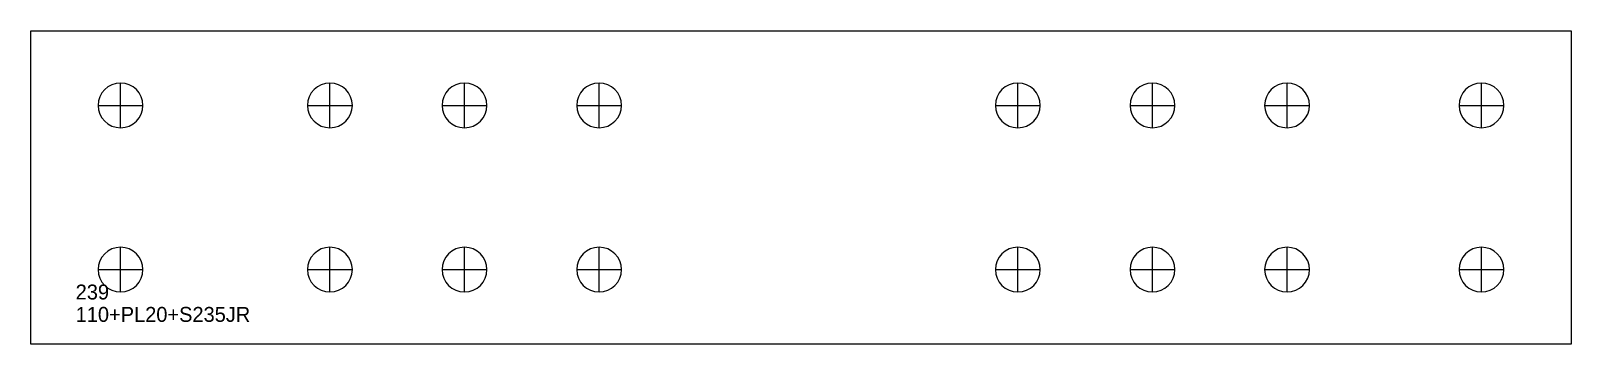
# Model space of a CAD drawing. Extents: x 0 to 1030, y 0 to 210.
import ezdxf

# ---------------------------------------------------------------- set-up
doc = ezdxf.new("R2010")
doc.units = 0
for name, color, linetype in [('30', 7, 'CONTINUOUS'), ('CUT', 7, 'CONTINUOUS'), ('SCRIBE', 3, 'CONTINUOUS'), ('TEXT', 7, 'CONTINUOUS')]:
    doc.layers.add(name, color=color, linetype=linetype)

msp = doc.modelspace()

# ---------------------------------------------------------------- linework, layer by layer
at = {"layer": '30', "color": 7, "linetype": 'CONTINUOUS'}
for p, q in [((60, 145), (60, 175)), ((200, 145), (200, 175)), ((290, 145), (290, 175)), ((380, 145), (380, 175)), ((660, 145), (660, 175)), ((750, 145), (750, 175)), ((840, 145), (840, 175)), ((970, 145), (970, 175)), ((45, 160), (75, 160)), ((185, 160), (215, 160)), ((275, 160), (305, 160)), ((365, 160), (395, 160)), ((645, 160), (675, 160)), ((735, 160), (765, 160)), ((825, 160), (855, 160)), ((955, 160), (985, 160)), ((60, 35), (60, 65)), ((200, 35), (200, 65)), ((290, 35), (290, 65)), ((380, 35), (380, 65)), ((660, 35), (660, 65)), ((750, 35), (750, 65)), ((840, 35), (840, 65)), ((970, 35), (970, 65)), ((45, 50), (75, 50)), ((185, 50), (215, 50)), ((275, 50), (305, 50)), ((365, 50), (395, 50)), ((645, 50), (675, 50)), ((735, 50), (765, 50)), ((825, 50), (855, 50)), ((955, 50), (985, 50))]:
    msp.add_line(p, q, dxfattribs=at)
for points in [[(60, 175, 1), (60, 145, 1)], [(200, 175, 1), (200, 145, 1)], [(290, 175, 1), (290, 145, 1)], [(380, 175, 1), (380, 145, 1)], [(660, 175, 1), (660, 145, 1)], [(750, 175, 1), (750, 145, 1)], [(840, 175, 1), (840, 145, 1)], [(970, 175, 1), (970, 145, 1)], [(60, 65, 1), (60, 35, 1)], [(200, 65, 1), (200, 35, 1)], [(290, 65, 1), (290, 35, 1)], [(380, 65, 1), (380, 35, 1)], [(660, 65, 1), (660, 35, 1)], [(750, 65, 1), (750, 35, 1)], [(840, 65, 1), (840, 35, 1)], [(970, 65, 1), (970, 35, 1)]]:
    msp.add_lwpolyline(points, format="xyb", close=True, dxfattribs=at)
at = {"layer": 'CUT', "color": 7, "linetype": 'CONTINUOUS'}
msp.add_lwpolyline([(0, 0), (0, 210), (1030, 210), (1030, 0)], close=True, dxfattribs=at)

# ---------------------------------------------------------------- texts
at = {"layer": 'SCRIBE', "color": 3}
msp.add_text('239', height=10, dxfattribs=at).set_placement((30, 30))
at = {"layer": 'TEXT', "color": 7}
msp.add_text('110+PL20+S235JR', height=10, dxfattribs=at).set_placement((30, 15))

doc.saveas('drawing.dxf')
